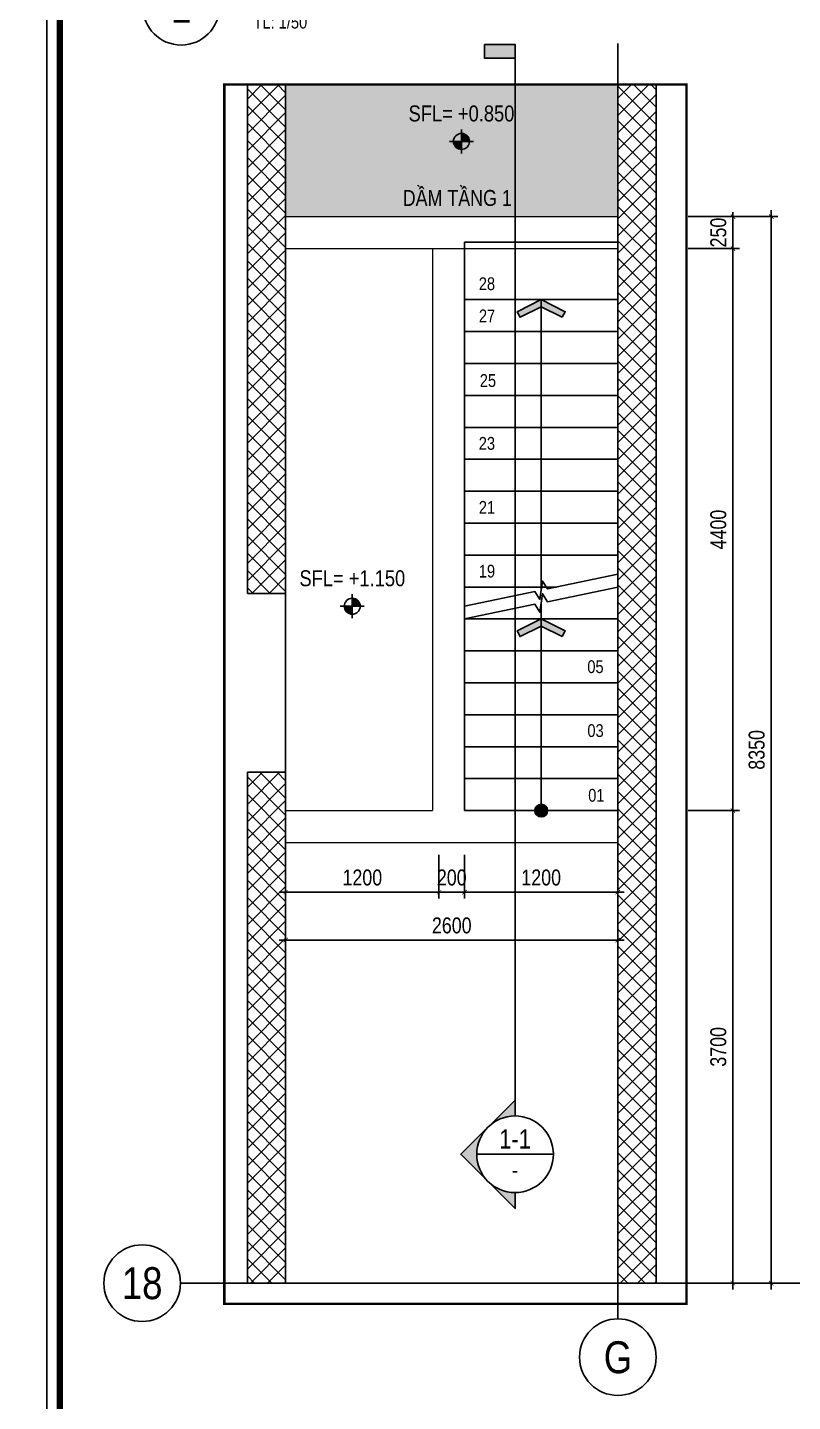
# Model space of a CAD drawing. Header units: millimetres. Extents: x 379264 to 1158416, y -283062 to 356890.
# Drawn here: x 862677 to 868665, y -23880 to -13122 of the extents above; entities that cross this region are included whole.
import ezdxf
from ezdxf.enums import TextEntityAlignment as Align

# ---------------------------------------------------------------- set-up
doc = ezdxf.new("R2010")
doc.units = ezdxf.units.MM
for name, pattern in [('BLOCK A - CHI TIET THANG 1$0$HIDDEN', [0.375, 0.25, -0.125]), ('BLOCK C - CHI TIET THANG 6$0$$0$HIDDEN', [0.375, 0.25, -0.125]), ('CENTER', [2, 1.25, -0.25, 0.25, -0.25]), ('HIDDEN', [9.525, 6.35, -3.175])]:
    doc.linetypes.add(name, pattern=pattern)
doc.layers.add("'S_General_Hidden_1 Thin", color=1, linetype='HIDDEN', lineweight=18)
doc.layers.add('S_Concrete_Cont_2 Normal', color=2, linetype='Continuous', lineweight=13)
for name, color, linetype in [('01PM. TEXT A', 3, 'Continuous'), ('02PM. TEXT B', 4, 'Continuous'), ('03PM. TEXT C', 1, 'Continuous'), ('04PM. THIN', 7, 'Continuous'), ('05PM. FRAME', 4, 'Continuous'), ('07PM. WACO', 6, 'Continuous'), ('11PM. DIM', 2, 'Continuous'), ('12PM. GRID', 8, 'CENTER'), ('13PM. HATCH', 8, 'Continuous'), ('BLOCK A - CHI TIET THANG 1$0$Ky hieu Truc', 1, 'Continuous'), ('BLOCK C - CHI TIET THANG 6$0$Number Step', 94, 'Continuous'), ('mb tang 1 TWA$0$Staircase', 30, 'Continuous')]:
    doc.layers.add(name, color=color, linetype=linetype)
doc.styles.add('[PMDC2013]STYLE', font='arial.ttf', dxfattribs={"width": 0.8})
doc.styles.add('BLOCK A - CHI TIET THANG 1$0$VNI-HelveC', font='VHELVCN_0.TTF')
doc.styles.add('BLOCK C - CHI TIET THANG 6$0$$0$Title Block Bold', font='VHELVEB_0.TTF')
doc.styles.add('BLOCK C - CHI TIET THANG 6$0$VNI-HelveC', font='VHELVCN_0.TTF')
doc.styles.add('BLOCK C - CHI TIET THANG 6$0$VNI-HelveCB', font='VHELVCB_0.TTF')
doc.dimstyles.new('BLOCK A - CHI TIET THANG 1$0$Dim 50 (A1-A2)', dxfattribs={"dimscale": 50, "dimtxt": 2.5, "dimasz": 0.7, "dimexe": 1, "dimexo": 1, "dimgap": 1, "dimtad": 1, "dimdec": 0, "dimzin": 12, "dimdsep": 46, "dimtxsty": '[PMDC2013]STYLE', "dimblk": 'ARCHTICK', "dimcen": 0, "dimdle": 1, "dimclrd": 2, "dimclre": 2, "dimclrt": 4, "dimadec": 0, "dimazin": 0, "dimtfac": 1, "dimtdec": 0, "dimtix": 1, "dimtmove": 2, "dimatfit": 3, "dimldrblk": 'ARCHTICK', "dimfxl": 1, "dimtolj": 1, "dimtzin": 0, "dimarcsym": 0})

# ---------------------------------------------------------------- blocks, each defined once
blk = doc.blocks.new('CHG_XX_Khung ten')
blk.add_lwpolyline([(15, 579), (826, 579), (826, 15), (15, 15)], close=True)
at = {"color": 4, "linetype": 'Continuous', "const_width": 1}
blk.add_lwpolyline([(17, 577), (824, 577), (824, 17), (17, 17)], close=True, dxfattribs=at)
blk = doc.blocks.new('BLOCK C - CHI TIET THANG 6$0$HTT-Title')
at = {"lineweight": -2}
blk.add_line((6, 0), (11, 0), dxfattribs=at)
at = {"linetype": 'ByBlock', "lineweight": -2}
blk.add_circle((0, 0), 6, dxfattribs=at)
at = {"linetype": 'ByBlock', "lineweight": -2, "style": 'BLOCK C - CHI TIET THANG 6$0$VNI-HelveCB'}
blk.add_attdef('DWG.NAME', text='', height=5, dxfattribs=at).set_placement((11, 0), align=Align.BOTTOM_LEFT)
blk.add_attdef('NUMBER', text='', height=5, dxfattribs=at).set_placement((0, 0), align=Align.MIDDLE_CENTER)
at = {"linetype": 'ByBlock', "lineweight": -2, "style": 'BLOCK C - CHI TIET THANG 6$0$VNI-HelveC'}
blk.add_attdef('SCALE', text='', height=2, dxfattribs=at).set_placement((11.32, -1.41), align=Align.TOP_LEFT)
blk = doc.blocks.new('BLOCK A - CHI TIET THANG 1$0$13123123213')
at = {"linetype": 'ByBlock'}
h = blk.add_hatch(color=0, dxfattribs=at)
h.paths.add_polyline_path([(0, 1), (0, 0), (1, 0, 0.414214)])
h.paths.add_polyline_path([(0, 0), (-1, 0, 0.414214), (0, -1)])
at = {"color": 0, "linetype": 'ByBlock'}
for p, q in [((-1.5, 0), (1.5, 0)), ((0, -1.5), (0, 1.5))]:
    blk.add_line(p, q, dxfattribs=at)
blk.add_circle((0, 0), 1, dxfattribs=at)
at = {"color": 0, "linetype": 'ByBlock', "lineweight": -2, "style": 'BLOCK A - CHI TIET THANG 1$0$VNI-HelveC'}
for tag, p in [('TEXT1', (0, 10.5)), ('TEXT2', (0, 7)), ('TEXT3', (0, 3.5))]:
    blk.add_attdef(tag, text='', height=2, dxfattribs=at).set_placement(p, align=Align.MIDDLE_CENTER)
blk = doc.blocks.new('mb tang 1 TWC$0$Arrow 60')
at = {"linetype": 'ByBlock', "lineweight": -2}
h = blk.add_hatch(color=0, dxfattribs=at)
h.paths.add_polyline_path([(1.88, 0.94), (1.65, 1.38), (0, 0.56), (-1.65, 1.38), (-1.88, 0.94), (0, 0)], flags=17)
h.paths.add_polyline_path([(1.65, 1.38), (1.88, 0.94), (0, 0), (-1.88, 0.94), (-1.65, 1.38), (0, 0.56)])
blk.add_hatch(color=0, dxfattribs=at).paths.add_polyline_path([(1.65, 1.38), (1.88, 0.94), (0, 0), (-1.88, 0.94), (-1.65, 1.38), (0, 0.56)])
at = {"color": 0, "linetype": 'ByBlock', "lineweight": -2}
blk.add_lwpolyline([(1.65, 1.38), (1.88, 0.94), (0, 0), (-1.88, 0.94), (-1.65, 1.38), (0, 0.56)], close=True, dxfattribs=at)
blk = doc.blocks.new('mb tang 1 TWC$0$Dot')
at = {"linetype": 'ByBlock', "lineweight": -2}
h = blk.add_hatch(color=0, dxfattribs=at)
edge = h.paths.add_edge_path()
edge.add_arc((0, 0), 0.5, 0, 360)
at = {"color": 0, "linetype": 'ByBlock', "lineweight": -2}
blk.add_line((0, -1), (0, 1), dxfattribs=at)
blk.add_circle((0, 0), 0.5, dxfattribs=at)
blk = doc.blocks.new('BLOCK C - CHI TIET THANG 6$0$Number Step')
at = {"color": 0, "linetype": 'ByBlock', "lineweight": -2, "style": 'BLOCK C - CHI TIET THANG 6$0$VNI-HelveCB'}
blk.add_attdef('TEXT', text='', height=2, dxfattribs=at).set_placement((0, 0), align=Align.MIDDLE)
blk = doc.blocks.new('_ArchTick')
at = {"color": 0, "linetype": 'ByBlock', "const_width": 0.15}
blk.add_lwpolyline([(-0.5, -0.5), (0.5, 0.5)], dxfattribs=at)
blk = doc.blocks.new('*D877')
at = {"layer": '11PM. DIM', "lineweight": -2, "transparency": 16777216}
for p, q in [((867848, -19253), (868249, -19253)), ((867848, -22953), (868249, -22953))]:
    blk.add_line(p, q, dxfattribs=at)
at = {"layer": '11PM. DIM', "color": 2, "lineweight": -2, "transparency": 16777216}
blk.add_line((868199, -23003), (868199, -19203), dxfattribs=at)
at = {"layer": 'Defpoints', "color": 0, "transparency": 16777216}
for p in [(867798, -19253), (868199, -19253), (867798, -22953)]:
    blk.add_point(p, dxfattribs=at)
at = {"layer": '11PM. DIM', "color": 2, "lineweight": -2, "transparency": 16777216, "xscale": 35, "yscale": 35, "zscale": 35}
for p, rotation in [((868199, -19253), 90), ((868199, -22953), 270)]:
    blk.add_blockref('_ArchTick', p, dxfattribs=dict(at, rotation=rotation))
at = {"layer": '11PM. DIM', "color": 4, "transparency": 16777216, "insert": (868085, -21103), "char_height": 125, "attachment_point": 5, "rotation": 90, "style": '[PMDC2013]STYLE'}
blk.add_mtext('\\A1;3700', dxfattribs=at)
blk = doc.blocks.new('*D878')
at = {"layer": '11PM. DIM', "lineweight": -2, "transparency": 16777216}
for p, q in [((867848, -14603), (868549, -14603)), ((867848, -22953), (868549, -22953))]:
    blk.add_line(p, q, dxfattribs=at)
at = {"layer": '11PM. DIM', "color": 2, "lineweight": -2, "transparency": 16777216}
blk.add_line((868499, -23003), (868499, -14553), dxfattribs=at)
at = {"layer": 'Defpoints', "color": 0, "transparency": 16777216}
for p in [(867798, -14603), (868499, -14603), (867798, -22953)]:
    blk.add_point(p, dxfattribs=at)
at = {"layer": '11PM. DIM', "color": 2, "lineweight": -2, "transparency": 16777216, "xscale": 35, "yscale": 35, "zscale": 35}
for p, rotation in [((868499, -14603), 90), ((868499, -22953), 270)]:
    blk.add_blockref('_ArchTick', p, dxfattribs=dict(at, rotation=rotation))
at = {"layer": '11PM. DIM', "color": 4, "transparency": 16777216, "insert": (868385, -18778), "char_height": 125, "attachment_point": 5, "rotation": 90, "style": '[PMDC2013]STYLE'}
blk.add_mtext('\\A1;8350', dxfattribs=at)
blk = doc.blocks.new('*D879')
at = {"layer": '11PM. DIM', "color": 2, "lineweight": -2, "transparency": 16777216}
blk.add_line((868199, -19303), (868199, -14803), dxfattribs=at)
at = {"layer": '11PM. DIM', "lineweight": -2, "transparency": 16777216}
for p, q in [((867848, -14853), (868249, -14853)), ((867848, -19253), (868249, -19253))]:
    blk.add_line(p, q, dxfattribs=at)
at = {"layer": 'Defpoints', "color": 0, "transparency": 16777216}
for p in [(867798, -14853), (868199, -14853), (867798, -19253)]:
    blk.add_point(p, dxfattribs=at)
at = {"layer": '11PM. DIM', "color": 2, "lineweight": -2, "transparency": 16777216, "xscale": 35, "yscale": 35, "zscale": 35}
for p, rotation in [((868199, -14853), 90), ((868199, -19253), 270)]:
    blk.add_blockref('_ArchTick', p, dxfattribs=dict(at, rotation=rotation))
at = {"layer": '11PM. DIM', "color": 4, "transparency": 16777216, "insert": (868085, -17053), "char_height": 125, "attachment_point": 5, "rotation": 90, "style": '[PMDC2013]STYLE'}
blk.add_mtext('\\A1;4400', dxfattribs=at)
blk = doc.blocks.new('*D880')
at = {"layer": '11PM. DIM', "lineweight": -2, "transparency": 16777216}
for p, q in [((867848, -14603), (868249, -14603)), ((867848, -14853), (868249, -14853))]:
    blk.add_line(p, q, dxfattribs=at)
at = {"layer": '11PM. DIM', "color": 2, "lineweight": -2, "transparency": 16777216}
for p, q in [((868199, -14603), (868199, -14568)), ((868199, -14853), (868199, -14603)), ((868199, -14853), (868199, -14888))]:
    blk.add_line(p, q, dxfattribs=at)
at = {"layer": 'Defpoints', "color": 0, "transparency": 16777216}
for p in [(867798, -14603), (868199, -14603), (867798, -14853)]:
    blk.add_point(p, dxfattribs=at)
at = {"layer": '11PM. DIM', "color": 2, "lineweight": -2, "transparency": 16777216, "xscale": 35, "yscale": 35, "zscale": 35}
for p, rotation in [((868199, -14603), 270), ((868199, -14853), 90)]:
    blk.add_blockref('_ArchTick', p, dxfattribs=dict(at, rotation=rotation))
at = {"layer": '11PM. DIM', "color": 4, "transparency": 16777216, "insert": (868085, -14728), "char_height": 125, "attachment_point": 5, "rotation": 90, "style": '[PMDC2013]STYLE'}
blk.add_mtext('\\A1;250', dxfattribs=at)
blk = doc.blocks.new('*D885')
at = {"layer": '11PM. DIM', "lineweight": -2, "transparency": 16777216}
for p, q in [((866098, -19599), (866098, -19942)), ((867298, -19599), (867298, -19942))]:
    blk.add_line(p, q, dxfattribs=at)
at = {"layer": '11PM. DIM', "color": 2, "lineweight": -2, "transparency": 16777216}
blk.add_line((867348, -19892), (866048, -19892), dxfattribs=at)
at = {"layer": 'Defpoints', "color": 0, "transparency": 16777216}
for p in [(866098, -19549), (867298, -19549), (866098, -19892)]:
    blk.add_point(p, dxfattribs=at)
at = {"layer": '11PM. DIM', "color": 2, "lineweight": -2, "transparency": 16777216, "xscale": 35, "yscale": 35, "zscale": 35, "rotation": 180}
blk.add_blockref('_ArchTick', (866098, -19892), dxfattribs=at)
at = {"layer": '11PM. DIM', "color": 2, "lineweight": -2, "transparency": 16777216, "xscale": 35, "yscale": 35, "zscale": 35}
blk.add_blockref('_ArchTick', (867298, -19892), dxfattribs=at)
at = {"layer": '11PM. DIM', "color": 4, "transparency": 16777216, "insert": (866698, -19778), "char_height": 125, "attachment_point": 5, "style": '[PMDC2013]STYLE'}
blk.add_mtext('\\A1;1200', dxfattribs=at)
blk = doc.blocks.new('*D886')
at = {"layer": '11PM. DIM', "lineweight": -2, "transparency": 16777216}
for p, q in [((865898, -19599), (865898, -19942)), ((866098, -19599), (866098, -19942))]:
    blk.add_line(p, q, dxfattribs=at)
at = {"layer": '11PM. DIM', "color": 2, "lineweight": -2, "transparency": 16777216}
for p, q in [((865898, -19892), (865863, -19892)), ((865898, -19892), (866098, -19892)), ((866098, -19892), (866133, -19892))]:
    blk.add_line(p, q, dxfattribs=at)
at = {"layer": 'Defpoints', "color": 0, "transparency": 16777216}
for p in [(865898, -19549), (866098, -19549), (866098, -19892)]:
    blk.add_point(p, dxfattribs=at)
at = {"layer": '11PM. DIM', "color": 2, "lineweight": -2, "transparency": 16777216, "xscale": 35, "yscale": 35, "zscale": 35}
blk.add_blockref('_ArchTick', (865898, -19892), dxfattribs=at)
at = {"layer": '11PM. DIM', "color": 2, "lineweight": -2, "transparency": 16777216, "xscale": 35, "yscale": 35, "zscale": 35, "rotation": 180}
blk.add_blockref('_ArchTick', (866098, -19892), dxfattribs=at)
at = {"layer": '11PM. DIM', "color": 4, "transparency": 16777216, "insert": (865998, -19778), "char_height": 125, "attachment_point": 5, "style": '[PMDC2013]STYLE'}
blk.add_mtext('\\A1;200', dxfattribs=at)
blk = doc.blocks.new('*D887')
at = {"layer": '11PM. DIM', "lineweight": -2, "transparency": 16777216}
for p, q in [((864698, -19599), (864698, -19942)), ((865898, -19599), (865898, -19942))]:
    blk.add_line(p, q, dxfattribs=at)
at = {"layer": '11PM. DIM', "color": 2, "lineweight": -2, "transparency": 16777216}
blk.add_line((864648, -19892), (865948, -19892), dxfattribs=at)
at = {"layer": 'Defpoints', "color": 0, "transparency": 16777216}
for p in [(864698, -19549), (865898, -19549), (865898, -19892)]:
    blk.add_point(p, dxfattribs=at)
at = {"layer": '11PM. DIM', "color": 2, "lineweight": -2, "transparency": 16777216, "xscale": 35, "yscale": 35, "zscale": 35, "rotation": 180}
blk.add_blockref('_ArchTick', (864698, -19892), dxfattribs=at)
at = {"layer": '11PM. DIM', "color": 2, "lineweight": -2, "transparency": 16777216, "xscale": 35, "yscale": 35, "zscale": 35}
blk.add_blockref('_ArchTick', (865898, -19892), dxfattribs=at)
at = {"layer": '11PM. DIM', "color": 4, "transparency": 16777216, "insert": (865298, -19778), "char_height": 125, "attachment_point": 5, "style": '[PMDC2013]STYLE'}
blk.add_mtext('\\A1;1200', dxfattribs=at)
blk = doc.blocks.new('*D888')
at = {"layer": '11PM. DIM', "lineweight": -2, "transparency": 16777216}
for p, q in [((864698, -19599), (864698, -20317)), ((867298, -19599), (867298, -20317))]:
    blk.add_line(p, q, dxfattribs=at)
at = {"layer": '11PM. DIM', "color": 2, "lineweight": -2, "transparency": 16777216}
blk.add_line((867348, -20267), (864648, -20267), dxfattribs=at)
at = {"layer": 'Defpoints', "color": 0, "transparency": 16777216}
for p in [(864698, -19549), (867298, -19549), (864698, -20267)]:
    blk.add_point(p, dxfattribs=at)
at = {"layer": '11PM. DIM', "color": 2, "lineweight": -2, "transparency": 16777216, "xscale": 35, "yscale": 35, "zscale": 35, "rotation": 180}
blk.add_blockref('_ArchTick', (864698, -20267), dxfattribs=at)
at = {"layer": '11PM. DIM', "color": 2, "lineweight": -2, "transparency": 16777216, "xscale": 35, "yscale": 35, "zscale": 35}
blk.add_blockref('_ArchTick', (867298, -20267), dxfattribs=at)
at = {"layer": '11PM. DIM', "color": 4, "transparency": 16777216, "insert": (865998, -20153), "char_height": 125, "attachment_point": 5, "style": '[PMDC2013]STYLE'}
blk.add_mtext('\\A1;2600', dxfattribs=at)
blk = doc.blocks.new('BLOCK A - CHI TIET THANG 1$0$HTT-Grid')
at = {"layer": '05PM. FRAME', "linetype": 'ByBlock', "lineweight": -2}
blk.add_line((0, -2.5), (0, 0), dxfattribs=at)
blk.add_circle((0, -8.5), 6, dxfattribs=at)
at = {"layer": '03PM. TEXT C', "linetype": 'ByBlock', "lineweight": -2, "style": '[PMDC2013]STYLE', "width": 0.8}
blk.add_attdef('GRID', text='', height=5, dxfattribs=at).set_placement((0, -8.5), align=Align.MIDDLE)
blk = doc.blocks.new('GR')
at = {"layer": '13PM. HATCH'}
h = blk.add_hatch(dxfattribs=at)
h.set_pattern_fill('ANSI37', color=256, scale=30, angle=90, style=0)
h.set_pattern_definition([(135, (-2650, 10200), (-67.3519, -67.3519), []), (225, (-2650, 10200), (67.3519, -67.3519), [])])
h.paths.add_polyline_path([(-2900, 5400), (-2600, 5400), (-2600, 9385), (-2900, 9385)])
h.paths.add_polyline_path([(-2600, 4000), (-2900, 4000), (-2900, 0), (-2600, 0)])
at = {"layer": '07PM. WACO'}
for p, q in [((-2900, 5400), (-2600, 5400)), ((-2900, 4000), (-2600, 4000))]:
    blk.add_line(p, q, dxfattribs=at)
for points in [[(-2900, 9385), (-2900, 5400)], [(-2600, 5400), (-2600, 9385)], [(-2900, 4000), (-2900, 0), (-2600, 0), (-2600, 4000)]]:
    blk.add_lwpolyline(points, dxfattribs=at)
at = {"layer": 'mb tang 1 TWA$0$Staircase'}
blk.add_line((-2600, 3979), (-2600, 5400), dxfattribs=at)
at = {"layer": 'BLOCK A - CHI TIET THANG 1$0$Ky hieu Truc'}
ref = blk.add_blockref('BLOCK A - CHI TIET THANG 1$0$HTT-Grid', (0, -154), dxfattribs=dict(at, xscale=-50, yscale=50, zscale=50))
ref.add_attrib('GRID', 'G', dxfattribs={"layer": '0', "linetype": 'ByBlock', "lineweight": -2, "height": 250, "style": 'BLOCK A - CHI TIET THANG 1$0$VNI-HelveC'}).set_placement((1, -580), align=Align.MIDDLE)
blk = doc.blocks.new('*U804')
blk.add_hatch(color=256).paths.add_polyline_path([(-480, 17378), (-480, 17164), (0, 17164), (0, 17378)])
h = blk.add_hatch(color=256)
edge = h.paths.add_edge_path()
edge.add_line((0, 600), (0, 849))
edge.add_line((0, 849), (-849, 0))
edge.add_line((-849, 0), (0, -849))
edge.add_line((0, -849), (0, -600))
edge.add_arc((0, 0), 600, 90, 270, ccw=False)
at = {"linetype": 'BLOCK C - CHI TIET THANG 6$0$$0$HIDDEN', "ltscale": 10}
blk.add_line((0, 600), (0, 17378), dxfattribs=at)
blk.add_line((-600, 0), (600, 0))
blk.add_lwpolyline([(-480, 17378), (-480, 17164), (0, 17164), (0, 17378)], close=True)
blk.add_lwpolyline([(0, 600), (0, 849), (-849, 0), (0, -849), (0, -600, -1)], format="xyb", close=True)
blk.add_circle((0, 0), 600)
at = {"style": 'BLOCK C - CHI TIET THANG 6$0$$0$Title Block Bold', "flags": 8}
blk.add_attdef('VIEWNUMBER', text='', height=300, dxfattribs=at).set_placement((0, 0), align=Align.BOTTOM_CENTER)
blk.add_attdef('DRAWINGREFERENCE', text='', height=250, dxfattribs=at).set_placement((0, -120), align=Align.TOP_CENTER)

msp = doc.modelspace()

# ---------------------------------------------------------------- block references
at = {"layer": '04PM. THIN', "xscale": 50, "yscale": 50, "zscale": 50}
msp.add_blockref('CHG_XX_Khung ten', (862079.92, -31152.33), dxfattribs=at)

# ---------------------------------------------------------------- next in the draw order: hatches: boundary and pattern name
at = {"layer": '13PM. HATCH'}
h = msp.add_hatch(dxfattribs=at)
h.set_pattern_fill('CROSS', color=256, scale=1000, angle=90)
h.set_pattern_definition([(90, (964948.02, -35203.2), (-250, 250), [125, -375]), (180, (965010.52, -35140.7), (-250, -250), [125, -375])])
h.paths.add_polyline_path([(842397.77, -18054.74), (840798.02, -18053.19), (840798.02, -18054.74)])
h.paths.add_polyline_path([(867298.02, -13568.62), (864698.02, -13568.62), (864698.02, -14603.19), (867298.02, -14603.19)])
h = msp.add_hatch(dxfattribs=at)
h.set_pattern_fill('ANSI37', color=256, scale=30, angle=90, style=0)
h.set_pattern_definition([(135, (867548.02, -12753.19), (-67.3519, -67.3519), []), (225, (867548.02, -12753.19), (67.3519, -67.3519), [])])
h.paths.add_polyline_path([(867598.02, -13568.62), (867298.02, -13568.62), (867298.02, -22953.19), (867598.02, -22953.19)])

# ---------------------------------------------------------------- next in the draw order: linework, layer by layer
at = {"layer": "'S_General_Hidden_1 Thin", "ltscale": 0.5}
for p, q in [((864698.02, -14853.19), (866098.02, -14853.19)), ((865848.02, -14853.19), (865848.02, -19253.19)), ((864696.8, -19253.19), (865848.02, -19253.19)), ((864696.8, -19503.19), (867298.02, -19503.19))]:
    msp.add_line(p, q, dxfattribs=at)
at = {"linetype": 'BLOCK A - CHI TIET THANG 1$0$HIDDEN', "ltscale": 10, "const_width": 20}
msp.add_lwpolyline([(864218.61, -23114.93), (864218.61, -13568.62), (867835.76, -13568.62), (867835.76, -23114.93)], close=True, dxfattribs=at)
at = {"layer": '07PM. WACO'}
msp.add_lwpolyline([(867298.02, -13568.62), (867298.02, -22953.19), (867598.02, -22953.19), (867598.02, -13568.62)], dxfattribs=at)
at = {"layer": '12PM. GRID', "ltscale": 3}
for p, q in [((867298.02, -13247.89), (867298.02, -23114.93)), ((863999.59, -22953.19), (884372.74, -22953.19))]:
    msp.add_line(p, q, dxfattribs=at)
at = {"layer": '13PM. HATCH'}
for p, q in [((866098.02, -14803.19), (866698.02, -14803.19)), ((866098.02, -14803.19), (866098.02, -19253.19)), ((867298.02, -14803.19), (866698.02, -14803.19)), ((867298.02, -14803.19), (867298.02, -19253.19)), ((866098.02, -15253.19), (867298.02, -15253.19)), ((866698.02, -15253.19), (866698.02, -17528.19)), ((866098.02, -15503.19), (867298.02, -15503.19)), ((866098.02, -15753.19), (867298.02, -15753.19)), ((866098.02, -16003.19), (867298.02, -16003.19)), ((866098.02, -16253.19), (867298.02, -16253.19)), ((866098.02, -16503.19), (867298.02, -16503.19)), ((866098.02, -16753.19), (867298.02, -16753.19)), ((866098.02, -17003.19), (867298.02, -17003.19)), ((866098.02, -17253.19), (867298.02, -17253.19)), ((866098.02, -17503.19), (866818.02, -17503.19)), ((866698.02, -17628.19), (866698.02, -19253.19)), ((866098.02, -17753.19), (867298.02, -17753.19)), ((866098.02, -18003.19), (867298.02, -18003.19)), ((866098.02, -18253.19), (867298.02, -18253.19)), ((866098.02, -18503.19), (867298.02, -18503.19)), ((866098.02, -18753.19), (867298.02, -18753.19)), ((866098.02, -19003.19), (867298.02, -19003.19)), ((866098.02, -19253.19), (866698.02, -19253.19)), ((866098.02, -19253.19), (867298.02, -19253.19)), ((867298.02, -19253.19), (866698.02, -19253.19))]:
    msp.add_line(p, q, dxfattribs=at)
for points in [[(866098.02, -17653.19), (866649.07, -17538.38), (866687.55, -17600.53), (866708.48, -17455.84), (866746.97, -17517.99), (867298.02, -17403.19)], [(866098.02, -17753.19), (866649.07, -17638.38), (866687.55, -17700.53), (866708.48, -17555.84), (866746.97, -17617.99), (867298.02, -17503.19)]]:
    msp.add_lwpolyline(points, dxfattribs=at)
at = {"layer": 'S_Concrete_Cont_2 Normal', "ltscale": 7}
msp.add_line((864698.02, -14603.19), (867298.02, -14603.19), dxfattribs=at)
at = {"layer": 'S_Concrete_Cont_2 Normal', "ltscale": 0.8}
for p, q in [((866098.02, -14853.19), (867298.02, -14853.19)), ((866098.02, -14853.19), (866098.02, -19253.19)), ((866098.02, -19253.19), (867296.8, -19253.19))]:
    msp.add_line(p, q, dxfattribs=at)

# ---------------------------------------------------------------- next in the draw order: block references
at = {"layer": '01PM. TEXT A'}
ref = msp.add_blockref('BLOCK C - CHI TIET THANG 6$0$HTT-Title', (863880.38, -12959.81), dxfattribs=dict(at, xscale=50, yscale=50, zscale=50))
ref.add_attrib('NUMBER', '1', dxfattribs={"layer": '0', "color": 0, "linetype": 'ByBlock', "lineweight": -2, "height": 250, "style": 'BLOCK C - CHI TIET THANG 6$0$VNI-HelveCB'}).set_placement((863880.38, -12959.81), align=Align.MIDDLE_CENTER)
ref.add_attrib('DWG.NAME', '%%u MAËT BAÈNG TAÀNG HAÀM 2', dxfattribs={"layer": '0', "color": 3, "linetype": 'ByBlock', "lineweight": -2, "height": 250, "style": 'BLOCK C - CHI TIET THANG 6$0$VNI-HelveCB'}).set_placement((864430.38, -12959.81), align=Align.BOTTOM_LEFT)
ref.add_attrib('SCALE', 'TL: 1/50', dxfattribs={"layer": '0', "color": 0, "linetype": 'ByBlock', "lineweight": -2, "height": 100, "style": 'BLOCK C - CHI TIET THANG 6$0$VNI-HelveC'}).set_placement((864446.14, -13030.49), align=Align.TOP_LEFT)
at = {"layer": '02PM. TEXT B'}
ref = msp.add_blockref('BLOCK A - CHI TIET THANG 1$0$13123123213', (866074.16, -14014.08), dxfattribs=dict(at, xscale=62.5, yscale=62.5, zscale=62.5))
ref.add_attrib('TEXT3', 'SFL= +0.850', dxfattribs={"layer": '0', "color": 0, "linetype": 'ByBlock', "lineweight": -2, "height": 125, "style": 'BLOCK A - CHI TIET THANG 1$0$VNI-HelveC'}).set_placement((866074.16, -13795.33), align=Align.MIDDLE_CENTER)
ref = msp.add_blockref('BLOCK A - CHI TIET THANG 1$0$13123123213', (865219.63, -17653.19), dxfattribs=dict(at, xscale=62.5, yscale=62.5, zscale=62.5))
ref.add_attrib('TEXT3', 'SFL= +1.150', dxfattribs={"layer": '0', "color": 0, "linetype": 'ByBlock', "lineweight": -2, "height": 125, "style": 'BLOCK A - CHI TIET THANG 1$0$VNI-HelveC'}).set_placement((865219.63, -17434.44), align=Align.MIDDLE_CENTER)
at = {"layer": '07PM. WACO'}
ref = msp.add_blockref('*U804', (866493.47, -21944.22), dxfattribs=dict(at, xscale=0.5, yscale=0.5, zscale=0.5))
ref.add_attrib('VIEWNUMBER', '1-1', dxfattribs={"layer": '0', "height": 150, "style": 'BLOCK C - CHI TIET THANG 6$0$VNI-HelveCB'}).set_placement((866493.47, -21944.22), align=Align.BOTTOM_CENTER)
ref.add_attrib('DRAWINGREFERENCE', '-', dxfattribs={"layer": '0', "height": 125, "style": 'BLOCK C - CHI TIET THANG 6$0$VNI-HelveCB'}).set_placement((866493.47, -22004.22), align=Align.TOP_CENTER)
at = {"layer": '11PM. DIM'}
msp.add_blockref('GR', (867298.02, -22953.19), dxfattribs=at)
at = {"layer": '13PM. HATCH'}
for name, p, xscale, yscale, zscale, rotation in [('mb tang 1 TWC$0$Arrow 60', (866698.02, -15253.19), -100.0000000000008, 100.0000000000008, 100, 180), ('mb tang 1 TWC$0$Arrow 60', (866698.02, -17753.19), -100.0000000000007, 100.0000000000007, 100, 180), ('mb tang 1 TWC$0$Dot', (866698.02, -19253.19), 100.0000000000013, 100.0000000000013, 100.0000000000013, 90)]:
    msp.add_blockref(name, p, dxfattribs=dict(at, xscale=xscale, yscale=yscale, zscale=zscale, rotation=rotation))
at = {"layer": 'BLOCK A - CHI TIET THANG 1$0$Ky hieu Truc'}
ref = msp.add_blockref('BLOCK A - CHI TIET THANG 1$0$HTT-Grid', (863999.59, -22953.19), dxfattribs=dict(at, xscale=-50, yscale=50, zscale=50, rotation=270))
ref.add_attrib('GRID', '18', dxfattribs={"layer": '0', "linetype": 'ByBlock', "lineweight": -2, "height": 250, "style": 'BLOCK A - CHI TIET THANG 1$0$VNI-HelveC'}).set_placement((863574.59, -22953.19), align=Align.MIDDLE)
at = {"layer": 'BLOCK C - CHI TIET THANG 6$0$Number Step'}
ref = msp.add_blockref('BLOCK C - CHI TIET THANG 6$0$Number Step', (866273.02, -15128.19), dxfattribs=dict(at, xscale=50, yscale=50, zscale=50, rotation=90))
ref.add_attrib('TEXT', '28', dxfattribs={"layer": '0', "color": 0, "linetype": 'ByBlock', "lineweight": -2, "height": 100, "style": 'BLOCK C - CHI TIET THANG 6$0$VNI-HelveCB'}).set_placement((866273.28, -15128.46), align=Align.MIDDLE)
ref = msp.add_blockref('BLOCK C - CHI TIET THANG 6$0$Number Step', (866273.02, -15378.19), dxfattribs=dict(at, xscale=50, yscale=50, zscale=50, rotation=90))
ref.add_attrib('TEXT', '27', dxfattribs={"layer": '0', "color": 0, "linetype": 'ByBlock', "lineweight": -2, "height": 100, "style": 'BLOCK C - CHI TIET THANG 6$0$VNI-HelveCB'}).set_placement((866274.48, -15379.66), align=Align.MIDDLE)
ref = msp.add_blockref('BLOCK C - CHI TIET THANG 6$0$Number Step', (866273.02, -15878.19), dxfattribs=dict(at, xscale=50, yscale=50, zscale=50, rotation=90))
ref.add_attrib('TEXT', '25', dxfattribs={"layer": '0', "color": 0, "linetype": 'ByBlock', "lineweight": -2, "height": 100, "style": 'BLOCK C - CHI TIET THANG 6$0$VNI-HelveCB'}).set_placement((866281.02, -15886.19), align=Align.MIDDLE)
ref = msp.add_blockref('BLOCK C - CHI TIET THANG 6$0$Number Step', (866273.02, -16378.19), dxfattribs=dict(at, xscale=50, yscale=50, zscale=50, rotation=90))
ref.add_attrib('TEXT', '23', dxfattribs={"layer": '0', "color": 0, "linetype": 'ByBlock', "lineweight": -2, "height": 100, "style": 'BLOCK C - CHI TIET THANG 6$0$VNI-HelveCB'}).set_placement((866273.15, -16378.32), align=Align.MIDDLE)
ref = msp.add_blockref('BLOCK C - CHI TIET THANG 6$0$Number Step', (866273.02, -16878.19), dxfattribs=dict(at, xscale=50, yscale=50, zscale=50, rotation=90))
ref.add_attrib('TEXT', '21', dxfattribs={"layer": '0', "color": 0, "linetype": 'ByBlock', "lineweight": -2, "height": 100, "style": 'BLOCK C - CHI TIET THANG 6$0$VNI-HelveCB'}).set_placement((866273.55, -16878.72), align=Align.MIDDLE)
ref = msp.add_blockref('BLOCK C - CHI TIET THANG 6$0$Number Step', (866273.02, -17378.19), dxfattribs=dict(at, xscale=50, yscale=50, zscale=50, rotation=90))
ref.add_attrib('TEXT', '19', dxfattribs={"layer": '0', "color": 0, "linetype": 'ByBlock', "lineweight": -2, "height": 100, "style": 'BLOCK C - CHI TIET THANG 6$0$VNI-HelveCB'}).set_placement((866273.55, -17378.72), align=Align.MIDDLE)
ref = msp.add_blockref('BLOCK C - CHI TIET THANG 6$0$Number Step', (867123.02, -18126.65), dxfattribs=dict(at, xscale=50, yscale=50, zscale=50, rotation=90))
ref.add_attrib('TEXT', '05', dxfattribs={"layer": '0', "color": 0, "linetype": 'ByBlock', "lineweight": -2, "height": 100, "style": 'BLOCK C - CHI TIET THANG 6$0$VNI-HelveCB'}).set_placement((867123.02, -18126.65), align=Align.MIDDLE)
ref = msp.add_blockref('BLOCK C - CHI TIET THANG 6$0$Number Step', (867123.02, -18626.65), dxfattribs=dict(at, xscale=50, yscale=50, zscale=50, rotation=90))
ref.add_attrib('TEXT', '03', dxfattribs={"layer": '0', "color": 0, "linetype": 'ByBlock', "lineweight": -2, "height": 100, "style": 'BLOCK C - CHI TIET THANG 6$0$VNI-HelveCB'}).set_placement((867123.42, -18627.05), align=Align.MIDDLE)
ref = msp.add_blockref('BLOCK C - CHI TIET THANG 6$0$Number Step', (867123.02, -19126.65), dxfattribs=dict(at, xscale=50, yscale=50, zscale=50, rotation=90))
ref.add_attrib('TEXT', '01', dxfattribs={"layer": '0', "color": 0, "linetype": 'ByBlock', "lineweight": -2, "height": 100, "style": 'BLOCK C - CHI TIET THANG 6$0$VNI-HelveCB'}).set_placement((867129.95, -19133.58), align=Align.MIDDLE)

# ---------------------------------------------------------------- next in the draw order: texts
at = {"layer": '01PM. TEXT A', "style": '[PMDC2013]STYLE', "width": 0.8}
msp.add_text('DẦM TẦNG 1', height=125, dxfattribs=at).set_placement((865614.61, -14519.39))

# ---------------------------------------------------------------- next in the draw order: dimensions: what is measured, and where the dimension line sits
at = {"layer": '11PM. DIM'}
for base, p1, p2, angle, picture, middle in [((868499.05, -14603.19), (867797.92, -22953.18), (867797.92, -14603.19), 90, '*D878', (868385.18, -18778.19)), ((868199.05, -14603.19), (867797.92, -14853.19), (867797.92, -14603.19), 90, '*D880', (868085.22, -14728.19)), ((868199.05, -14853.19), (867797.92, -19253.19), (867797.92, -14853.19), 90, '*D879', (868085.22, -17053.19)), ((868199.05, -19253.19), (867797.92, -22953.19), (867797.92, -19253.19), 90, '*D877', (868085.18, -21103.19)), ((864697.91, -20267.2), (867297.91, -19549.45), (864697.91, -19549.45), 180, '*D888', (865997.91, -20153.38)), ((866098.02, -19892.2), (867298.02, -19549.45), (866098.02, -19549.45), 180, '*D885', (866698.02, -19778.38))]:
    dim = msp.add_linear_dim(base=base, p1=p1, p2=p2, angle=angle, dimstyle='BLOCK A - CHI TIET THANG 1$0$Dim 50 (A1-A2)', override={"dimclre": 256}, dxfattribs=at)
    dim.commit()
    dim.dimension.update_dxf_attribs({"geometry": picture, "text_midpoint": middle})
for base, p1, p2, picture, middle in [((865898.02, -19892.2), (864698.02, -19549.45), (865898.02, -19549.45), '*D887', (865298.02, -19778.38)), ((866098.02, -19892.2), (865898.02, -19549.45), (866098.02, -19549.45), '*D886', (865998.02, -19778.38))]:
    dim = msp.add_linear_dim(base=base, p1=p1, p2=p2, dimstyle='BLOCK A - CHI TIET THANG 1$0$Dim 50 (A1-A2)', override={"dimclre": 256}, dxfattribs=at)
    dim.commit()
    dim.dimension.update_dxf_attribs({"geometry": picture, "text_midpoint": middle})

doc.saveas('drawing.dxf')
